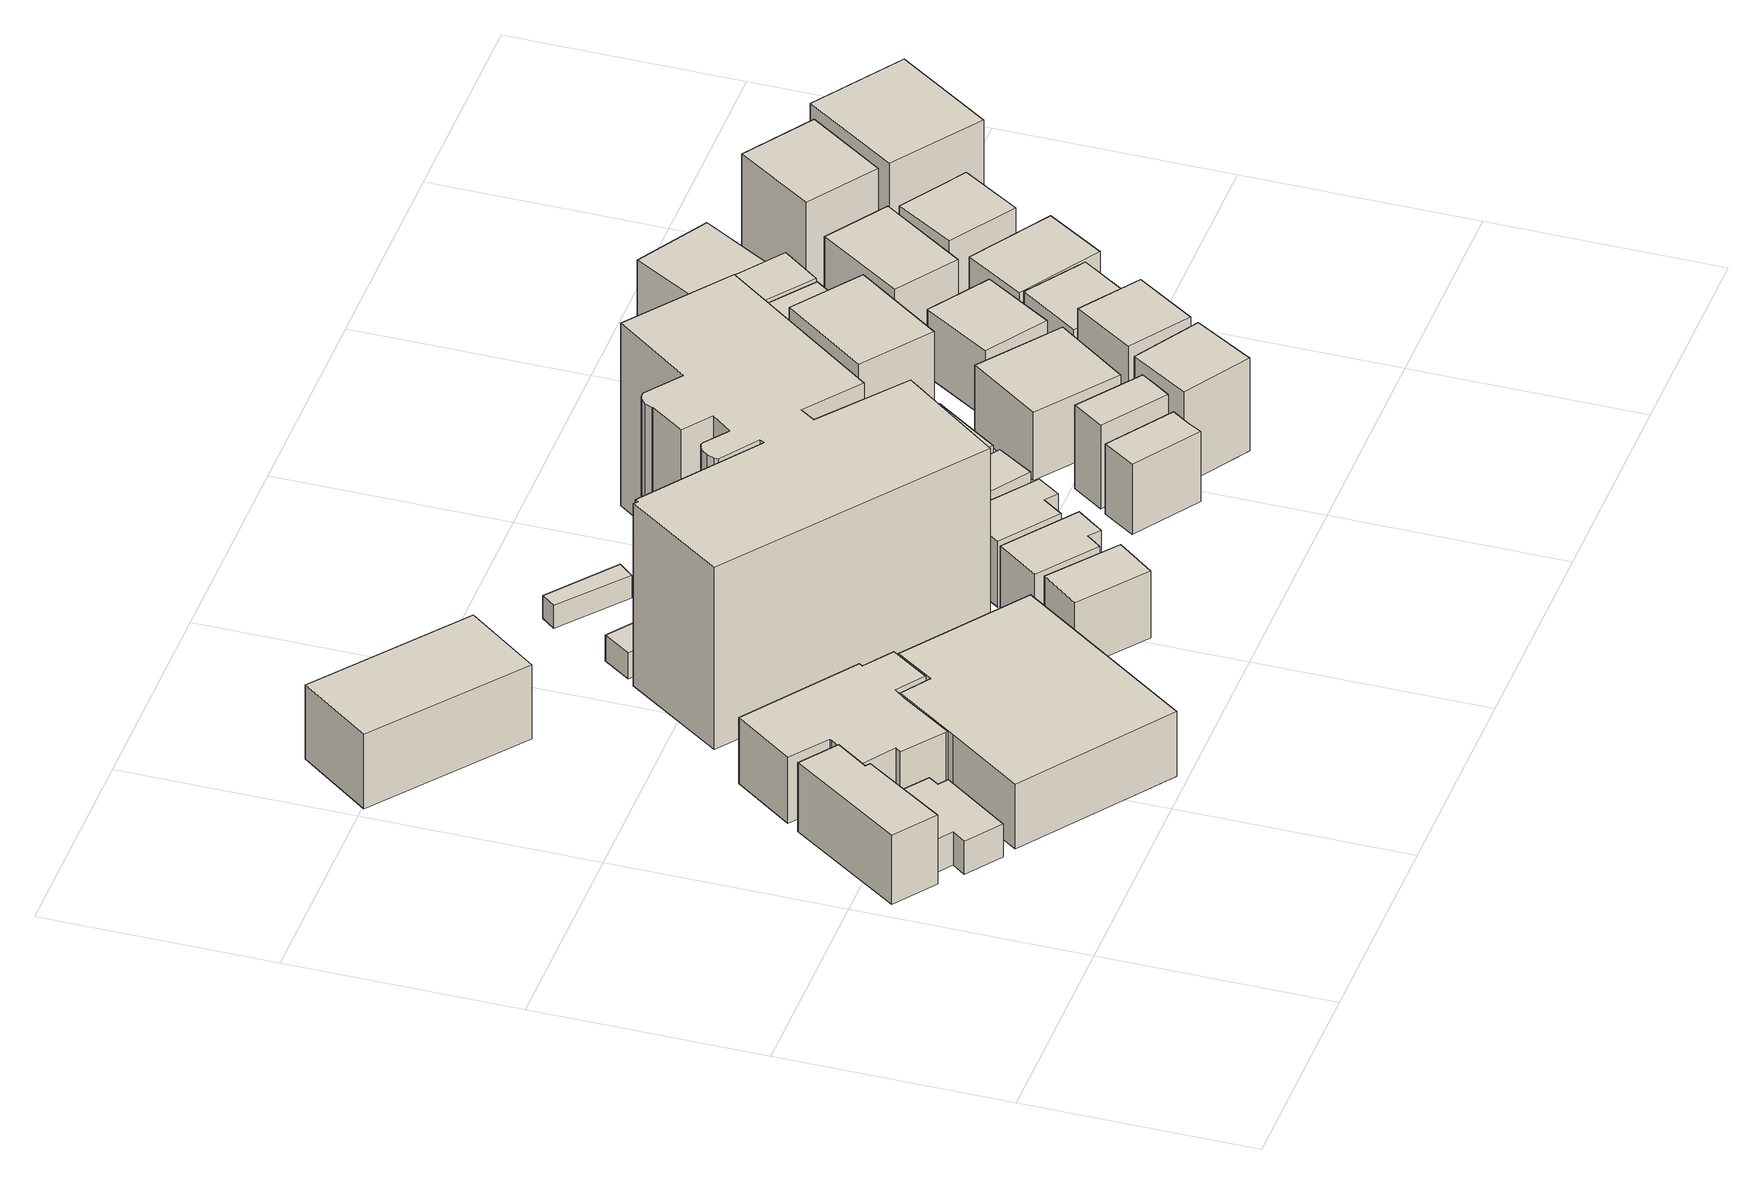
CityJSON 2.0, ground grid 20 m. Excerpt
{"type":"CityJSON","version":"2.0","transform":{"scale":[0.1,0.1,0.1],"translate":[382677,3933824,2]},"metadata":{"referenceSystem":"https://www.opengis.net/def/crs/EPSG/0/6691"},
"CityObjects":{
"building1":{"type":"Building","attributes":{"大字・町コード":"38","町・丁目コード":"4","13_区市町村コード_大字・町コード_町・丁目コード":"13111038004","多摩水系多摩川、浅川、大栗川洪水浸水想定区域（計画規模）.規模":"L1","多摩水系多摩川、浅川、大栗川洪水浸水想定区域（計画規模）.浸水ランク":"2","多摩水系多摩川、浅川、大栗川洪水浸水想定区域（計画規模）.浸水深":2.34,"多摩水系多摩川、浅川、大栗川洪水浸水想定区域（想定最大規模）.規模":"L2","多摩水系多摩川、浅川、大栗川洪水浸水想定区域（想定最大規模）.浸水ランク":"3","多摩水系多摩川、浅川、大栗川洪水浸水想定区域（想定最大規模）.浸水深":3.57,"多摩水系多摩川、浅川、大栗川洪水浸水想定区域（想定最大規模）.継続時間":13.6,"城南地区河川流域浸水予想区域（改定）（想定最大規模）.規模":"L2","城南地区河川流域浸水予想区域（改定）（想定最大規模）.浸水ランク":"1","城南地区河川流域浸水予想区域（改定）（想定最大規模）.浸水深":0.286,"measuredHeight":7.1,"BuildingDetails.buildingRoofEdgeArea":51.16,"BuildingDetails.districtsAndZonesType":"12","BuildingDetails.prefecture":"13","BuildingDetails.city":"13111","BuildingDetails.surveyYear":2016},"address":[{"country":"日本","locality":"東京都大田区西六郷四丁目"}],"geometry":[{"type":"Solid","lod":"1","boundaries":[[[[0,1,2,3,4,5]],[[4,6,7,5]],[[3,8,6,4]],[[2,9,8,3]],[[1,10,9,2]],[[0,11,10,1]],[[5,7,11,0]],[[6,8,9,10,11,7]]]]}]},
"building2":{"type":"Building","attributes":{"大字・町コード":"38","町・丁目コード":"4","13_区市町村コード_大字・町コード_町・丁目コード":"13111038004","多摩水系多摩川、浅川、大栗川洪水浸水想定区域（計画規模）.規模":"L1","多摩水系多摩川、浅川、大栗川洪水浸水想定区域（計画規模）.浸水ランク":"2","多摩水系多摩川、浅川、大栗川洪水浸水想定区域（計画規模）.浸水深":2.14,"多摩水系多摩川、浅川、大栗川洪水浸水想定区域（想定最大規模）.規模":"L2","多摩水系多摩川、浅川、大栗川洪水浸水想定区域（想定最大規模）.浸水ランク":"3","多摩水系多摩川、浅川、大栗川洪水浸水想定区域（想定最大規模）.浸水深":3.37,"多摩水系多摩川、浅川、大栗川洪水浸水想定区域（想定最大規模）.継続時間":13.6,"城南地区河川流域浸水予想区域（改定）（想定最大規模）.規模":"L2","城南地区河川流域浸水予想区域（改定）（想定最大規模）.浸水ランク":"1","城南地区河川流域浸水予想区域（改定）（想定最大規模）.浸水深":0.286,"measuredHeight":5.3,"BuildingDetails.buildingRoofEdgeArea":44.9,"BuildingDetails.districtsAndZonesType":"12","BuildingDetails.prefecture":"13","BuildingDetails.city":"13111","BuildingDetails.surveyYear":2016},"address":[{"country":"日本","locality":"東京都大田区西六郷四丁目"}],"geometry":[{"type":"Solid","lod":"1","boundaries":[[[[12,13,14,15,16,17,18,19]],[[18,20,21,19]],[[17,22,20,18]],[[16,23,22,17]],[[15,24,23,16]],[[14,25,24,15]],[[13,26,25,14]],[[12,27,26,13]],[[19,21,27,12]],[[20,22,23,24,25,26,27,21]]]]}]},
"building3":{"type":"Building","attributes":{"大字・町コード":"38","町・丁目コード":"4","13_区市町村コード_大字・町コード_町・丁目コード":"13111038004","多摩水系多摩川、浅川、大栗川洪水浸水想定区域（計画規模）.規模":"L1","多摩水系多摩川、浅川、大栗川洪水浸水想定区域（計画規模）.浸水ランク":"2","多摩水系多摩川、浅川、大栗川洪水浸水想定区域（計画規模）.浸水深":1.85,"多摩水系多摩川、浅川、大栗川洪水浸水想定区域（想定最大規模）.規模":"L2","多摩水系多摩川、浅川、大栗川洪水浸水想定区域（想定最大規模）.浸水ランク":"3","多摩水系多摩川、浅川、大栗川洪水浸水想定区域（想定最大規模）.浸水深":3.15,"多摩水系多摩川、浅川、大栗川洪水浸水想定区域（想定最大規模）.継続時間":13.37,"城南地区河川流域浸水予想区域（改定）（想定最大規模）.規模":"L2","城南地区河川流域浸水予想区域（改定）（想定最大規模）.浸水ランク":"1","城南地区河川流域浸水予想区域（改定）（想定最大規模）.浸水深":0.286,"measuredHeight":7.2,"BuildingDetails.buildingRoofEdgeArea":124.25,"BuildingDetails.districtsAndZonesType":"12","BuildingDetails.prefecture":"13","BuildingDetails.city":"13111","BuildingDetails.surveyYear":2016},"address":[{"country":"日本","locality":"東京都大田区西六郷四丁目"}],"geometry":[{"type":"Solid","lod":"1","boundaries":[[[[28,29,30,31,32,33,34,35,36,37,38,39,40,41,42]],[[41,43,44,42]],[[40,45,43,41]],[[39,46,45,40]],[[38,47,46,39]],[[37,48,47,38]],[[36,49,48,37]],[[35,50,49,36]],[[34,51,50,35]],[[33,52,51,34]],[[32,53,52,33]],[[31,54,53,32]],[[30,55,54,31]],[[29,56,55,30]],[[28,57,56,29]],[[42,44,57,28]],[[43,45,46,47,48,49,50,51,52,53,54,55,56,57,44]]]]}]},
"building4":{"type":"Building","attributes":{"大字・町コード":"38","町・丁目コード":"4","13_区市町村コード_大字・町コード_町・丁目コード":"13111038004","多摩水系多摩川、浅川、大栗川洪水浸水想定区域（計画規模）.規模":"L1","多摩水系多摩川、浅川、大栗川洪水浸水想定区域（計画規模）.浸水ランク":"2","多摩水系多摩川、浅川、大栗川洪水浸水想定区域（計画規模）.浸水深":2.16,"多摩水系多摩川、浅川、大栗川洪水浸水想定区域（想定最大規模）.規模":"L2","多摩水系多摩川、浅川、大栗川洪水浸水想定区域（想定最大規模）.浸水ランク":"3","多摩水系多摩川、浅川、大栗川洪水浸水想定区域（想定最大規模）.浸水深":3.54,"多摩水系多摩川、浅川、大栗川洪水浸水想定区域（想定最大規模）.継続時間":15.7,"城南地区河川流域浸水予想区域（改定）（想定最大規模）.規模":"L2","城南地区河川流域浸水予想区域（改定）（想定最大規模）.浸水ランク":"1","城南地区河川流域浸水予想区域（改定）（想定最大規模）.浸水深":0.304,"measuredHeight":7.3,"BuildingDetails.buildingRoofEdgeArea":125.43,"BuildingDetails.districtsAndZonesType":"12","BuildingDetails.prefecture":"13","BuildingDetails.city":"13111","BuildingDetails.surveyYear":2016},"address":[{"country":"日本","locality":"東京都大田区西六郷四丁目"}],"geometry":[{"type":"Solid","lod":"1","boundaries":[[[[58,59,60,61]],[[60,62,63,61]],[[59,64,62,60]],[[58,65,64,59]],[[61,63,65,58]],[[62,64,65,63]]]]}]},
"building5":{"type":"Building","attributes":{"大字・町コード":"38","町・丁目コード":"4","13_区市町村コード_大字・町コード_町・丁目コード":"13111038004","多摩水系多摩川、浅川、大栗川洪水浸水想定区域（計画規模）.規模":"L1","多摩水系多摩川、浅川、大栗川洪水浸水想定区域（計画規模）.浸水ランク":"2","多摩水系多摩川、浅川、大栗川洪水浸水想定区域（計画規模）.浸水深":2.14,"多摩水系多摩川、浅川、大栗川洪水浸水想定区域（想定最大規模）.規模":"L2","多摩水系多摩川、浅川、大栗川洪水浸水想定区域（想定最大規模）.浸水ランク":"3","多摩水系多摩川、浅川、大栗川洪水浸水想定区域（想定最大規模）.浸水深":3.37,"多摩水系多摩川、浅川、大栗川洪水浸水想定区域（想定最大規模）.継続時間":13.6,"城南地区河川流域浸水予想区域（改定）（想定最大規模）.規模":"L2","城南地区河川流域浸水予想区域（改定）（想定最大規模）.浸水ランク":"1","城南地区河川流域浸水予想区域（改定）（想定最大規模）.浸水深":0.286,"measuredHeight":7.2,"BuildingDetails.buildingRoofEdgeArea":286.18,"BuildingDetails.districtsAndZonesType":"12","BuildingDetails.prefecture":"13","BuildingDetails.city":"13111","BuildingDetails.surveyYear":2016},"address":[{"country":"日本","locality":"東京都大田区西六郷四丁目"}],"geometry":[{"type":"Solid","lod":"1","boundaries":[[[[66,67,68,69,70,71,72,73]],[[72,74,75,73]],[[71,76,74,72]],[[70,77,76,71]],[[69,78,77,70]],[[68,79,78,69]],[[67,80,79,68]],[[66,81,80,67]],[[73,75,81,66]],[[74,76,77,78,79,80,81,75]]]]}]},
"building6":{"type":"Building","attributes":{"大字・町コード":"38","町・丁目コード":"4","13_区市町村コード_大字・町コード_町・丁目コード":"13111038004","多摩水系多摩川、浅川、大栗川洪水浸水想定区域（計画規模）.規模":"L1","多摩水系多摩川、浅川、大栗川洪水浸水想定区域（計画規模）.浸水ランク":"2","多摩水系多摩川、浅川、大栗川洪水浸水想定区域（計画規模）.浸水深":1.85,"多摩水系多摩川、浅川、大栗川洪水浸水想定区域（想定最大規模）.規模":"L2","多摩水系多摩川、浅川、大栗川洪水浸水想定区域（想定最大規模）.浸水ランク":"3","多摩水系多摩川、浅川、大栗川洪水浸水想定区域（想定最大規模）.浸水深":3.15,"多摩水系多摩川、浅川、大栗川洪水浸水想定区域（想定最大規模）.継続時間":13.37,"城南地区河川流域浸水予想区域（改定）（想定最大規模）.規模":"L2","城南地区河川流域浸水予想区域（改定）（想定最大規模）.浸水ランク":"1","城南地区河川流域浸水予想区域（改定）（想定最大規模）.浸水深":0.286,"measuredHeight":2.7,"BuildingDetails.buildingRoofEdgeArea":12.89,"BuildingDetails.districtsAndZonesType":"12","BuildingDetails.prefecture":"13","BuildingDetails.city":"13111","BuildingDetails.surveyYear":2016},"address":[{"country":"日本","locality":"東京都大田区西六郷四丁目"}],"geometry":[{"type":"Solid","lod":"1","boundaries":[[[[82,83,84,85]],[[84,86,87,85]],[[83,88,86,84]],[[82,89,88,83]],[[85,87,89,82]],[[86,88,89,87]]]]}]},
"building7":{"type":"Building","attributes":{"大字・町コード":"38","町・丁目コード":"4","13_区市町村コード_大字・町コード_町・丁目コード":"13111038004","多摩水系多摩川、浅川、大栗川洪水浸水想定区域（計画規模）.規模":"L1","多摩水系多摩川、浅川、大栗川洪水浸水想定区域（計画規模）.浸水ランク":"2","多摩水系多摩川、浅川、大栗川洪水浸水想定区域（計画規模）.浸水深":1.85,"多摩水系多摩川、浅川、大栗川洪水浸水想定区域（想定最大規模）.規模":"L2","多摩水系多摩川、浅川、大栗川洪水浸水想定区域（想定最大規模）.浸水ランク":"3","多摩水系多摩川、浅川、大栗川洪水浸水想定区域（想定最大規模）.浸水深":3.21,"多摩水系多摩川、浅川、大栗川洪水浸水想定区域（想定最大規模）.継続時間":13.2,"城南地区河川流域浸水予想区域（改定）（想定最大規模）.規模":"L2","城南地区河川流域浸水予想区域（改定）（想定最大規模）.浸水ランク":"1","城南地区河川流域浸水予想区域（改定）（想定最大規模）.浸水深":0.042,"measuredHeight":15.4,"BuildingDetails.buildingRoofEdgeArea":16.26,"BuildingDetails.districtsAndZonesType":"12","BuildingDetails.prefecture":"13","BuildingDetails.city":"13111","BuildingDetails.surveyYear":2016},"address":[{"country":"日本","locality":"東京都大田区西六郷四丁目"}],"geometry":[{"type":"Solid","lod":"1","boundaries":[[[[90,91,92,93]],[[92,94,95,93]],[[91,96,94,92]],[[90,97,96,91]],[[93,95,97,90]],[[94,96,97,95]]]]}]},
"building8":{"type":"Building","attributes":{"大字・町コード":"38","町・丁目コード":"4","13_区市町村コード_大字・町コード_町・丁目コード":"13111038004","多摩水系多摩川、浅川、大栗川洪水浸水想定区域（計画規模）.規模":"L1","多摩水系多摩川、浅川、大栗川洪水浸水想定区域（計画規模）.浸水ランク":"2","多摩水系多摩川、浅川、大栗川洪水浸水想定区域（計画規模）.浸水深":2.34,"多摩水系多摩川、浅川、大栗川洪水浸水想定区域（想定最大規模）.規模":"L2","多摩水系多摩川、浅川、大栗川洪水浸水想定区域（想定最大規模）.浸水ランク":"3","多摩水系多摩川、浅川、大栗川洪水浸水想定区域（想定最大規模）.浸水深":3.55,"多摩水系多摩川、浅川、大栗川洪水浸水想定区域（想定最大規模）.継続時間":19.53,"城南地区河川流域浸水予想区域（改定）（想定最大規模）.規模":"L2","城南地区河川流域浸水予想区域（改定）（想定最大規模）.浸水ランク":"1","城南地区河川流域浸水予想区域（改定）（想定最大規模）.浸水深":0.345,"measuredHeight":7.7,"BuildingDetails.buildingRoofEdgeArea":30.31,"BuildingDetails.districtsAndZonesType":"12","BuildingDetails.prefecture":"13","BuildingDetails.city":"13111","BuildingDetails.surveyYear":2016},"address":[{"country":"日本","locality":"東京都大田区西六郷四丁目"}],"geometry":[{"type":"Solid","lod":"1","boundaries":[[[[98,99,100,101]],[[100,102,103,101]],[[99,104,102,100]],[[98,105,104,99]],[[101,103,105,98]],[[102,104,105,103]]]]}]},
"building9":{"type":"Building","attributes":{"大字・町コード":"38","町・丁目コード":"4","13_区市町村コード_大字・町コード_町・丁目コード":"13111038004","多摩水系多摩川、浅川、大栗川洪水浸水想定区域（計画規模）.規模":"L1","多摩水系多摩川、浅川、大栗川洪水浸水想定区域（計画規模）.浸水ランク":"2","多摩水系多摩川、浅川、大栗川洪水浸水想定区域（計画規模）.浸水深":1.95,"多摩水系多摩川、浅川、大栗川洪水浸水想定区域（想定最大規模）.規模":"L2","多摩水系多摩川、浅川、大栗川洪水浸水想定区域（想定最大規模）.浸水ランク":"3","多摩水系多摩川、浅川、大栗川洪水浸水想定区域（想定最大規模）.浸水深":3.25,"多摩水系多摩川、浅川、大栗川洪水浸水想定区域（想定最大規模）.継続時間":13.37,"城南地区河川流域浸水予想区域（改定）（想定最大規模）.規模":"L2","城南地区河川流域浸水予想区域（改定）（想定最大規模）.浸水ランク":"1","城南地区河川流域浸水予想区域（改定）（想定最大規模）.浸水深":0.042,"measuredHeight":23.4,"BuildingDetails.buildingRoofEdgeArea":524.34,"BuildingDetails.districtsAndZonesType":"12","BuildingDetails.prefecture":"13","BuildingDetails.city":"13111","BuildingDetails.surveyYear":2016},"address":[{"country":"日本","locality":"東京都大田区西六郷四丁目"}],"geometry":[{"type":"Solid","lod":"1","boundaries":[[[[106,107,108,109,110,111,112,113,114,115,116,117,118,119,120,121,122,123,124,125,126,127,128,129,130,131,132,133,134,135]],[[134,136,137,135]],[[133,138,136,134]],[[132,139,138,133]],[[131,140,139,132]],[[130,141,140,131]],[[129,142,141,130]],[[128,143,142,129]],[[127,144,143,128]],[[126,145,144,127]],[[125,146,145,126]],[[124,147,146,125]],[[123,148,147,124]],[[122,149,148,123]],[[121,150,149,122]],[[120,151,150,121]],[[119,152,151,120]],[[118,153,152,119]],[[117,154,153,118]],[[116,155,154,117]],[[115,156,155,116]],[[114,157,156,115]],[[113,158,157,114]],[[112,159,158,113]],[[111,160,159,112]],[[110,161,160,111]],[[109,162,161,110]],[[108,163,162,109]],[[107,164,163,108]],[[106,165,164,107]],[[135,137,165,106]],[[136,138,139,140,141,142,143,144,145,146,147,148,149,150,151,152,153,154,155,156,157,158,159,160,161,162,163,164,165,137]]]]}]},
"building10":{"type":"Building","attributes":{"多摩水系多摩川、浅川、大栗川洪水浸水想定区域（計画規模）.規模":"L1","多摩水系多摩川、浅川、大栗川洪水浸水想定区域（計画規模）.浸水ランク":"2","多摩水系多摩川、浅川、大栗川洪水浸水想定区域（計画規模）.浸水深":1.95,"多摩水系多摩川、浅川、大栗川洪水浸水想定区域（想定最大規模）.規模":"L2","多摩水系多摩川、浅川、大栗川洪水浸水想定区域（想定最大規模）.浸水ランク":"3","多摩水系多摩川、浅川、大栗川洪水浸水想定区域（想定最大規模）.浸水深":3.31,"多摩水系多摩川、浅川、大栗川洪水浸水想定区域（想定最大規模）.継続時間":13.2,"城南地区河川流域浸水予想区域（改定）（想定最大規模）.規模":"L2","城南地区河川流域浸水予想区域（改定）（想定最大規模）.浸水ランク":"1","城南地区河川流域浸水予想区域（改定）（想定最大規模）.浸水深":0.067,"measuredHeight":2.2,"BuildingDetails.districtsAndZonesType":"12","BuildingDetails.prefecture":"13","BuildingDetails.city":"13111","BuildingDetails.surveyYear":2016},"address":[{"country":"日本","locality":"東京都大田区西六郷四丁目"}],"geometry":[{"type":"Solid","lod":"1","boundaries":[[[[166,167,168,169]],[[168,170,171,169]],[[167,172,170,168]],[[166,173,172,167]],[[169,171,173,166]],[[170,172,173,171]]]]}]},
"building11":{"type":"Building","attributes":{"大字・町コード":"38","町・丁目コード":"4","13_区市町村コード_大字・町コード_町・丁目コード":"13111038004","多摩水系多摩川、浅川、大栗川洪水浸水想定区域（計画規模）.規模":"L1","多摩水系多摩川、浅川、大栗川洪水浸水想定区域（計画規模）.浸水ランク":"2","多摩水系多摩川、浅川、大栗川洪水浸水想定区域（計画規模）.浸水深":2.34,"多摩水系多摩川、浅川、大栗川洪水浸水想定区域（想定最大規模）.規模":"L2","多摩水系多摩川、浅川、大栗川洪水浸水想定区域（想定最大規模）.浸水ランク":"3","多摩水系多摩川、浅川、大栗川洪水浸水想定区域（想定最大規模）.浸水深":3.55,"多摩水系多摩川、浅川、大栗川洪水浸水想定区域（想定最大規模）.継続時間":19.53,"城南地区河川流域浸水予想区域（改定）（想定最大規模）.規模":"L2","城南地区河川流域浸水予想区域（改定）（想定最大規模）.浸水ランク":"1","城南地区河川流域浸水予想区域（改定）（想定最大規模）.浸水深":0.345,"measuredHeight":7.4,"BuildingDetails.buildingRoofEdgeArea":32.17,"BuildingDetails.districtsAndZonesType":"12","BuildingDetails.prefecture":"13","BuildingDetails.city":"13111","BuildingDetails.surveyYear":2016},"address":[{"country":"日本","locality":"東京都大田区西六郷四丁目"}],"geometry":[{"type":"Solid","lod":"1","boundaries":[[[[174,175,176,177,178,179]],[[178,180,181,179]],[[177,182,180,178]],[[176,183,182,177]],[[175,184,183,176]],[[174,185,184,175]],[[179,181,185,174]],[[180,182,183,184,185,181]]]]}]},
"building12":{"type":"Building","attributes":{"大字・町コード":"38","町・丁目コード":"4","13_区市町村コード_大字・町コード_町・丁目コード":"13111038004","多摩水系多摩川、浅川、大栗川洪水浸水想定区域（計画規模）.規模":"L1","多摩水系多摩川、浅川、大栗川洪水浸水想定区域（計画規模）.浸水ランク":"2","多摩水系多摩川、浅川、大栗川洪水浸水想定区域（計画規模）.浸水深":2.04,"多摩水系多摩川、浅川、大栗川洪水浸水想定区域（想定最大規模）.規模":"L2","多摩水系多摩川、浅川、大栗川洪水浸水想定区域（想定最大規模）.浸水ランク":"3","多摩水系多摩川、浅川、大栗川洪水浸水想定区域（想定最大規模）.浸水深":3.33,"多摩水系多摩川、浅川、大栗川洪水浸水想定区域（想定最大規模）.継続時間":12.67,"城南地区河川流域浸水予想区域（改定）（想定最大規模）.規模":"L2","城南地区河川流域浸水予想区域（改定）（想定最大規模）.浸水ランク":"1","城南地区河川流域浸水予想区域（改定）（想定最大規模）.浸水深":0.05,"measuredHeight":7.5,"BuildingDetails.buildingRoofEdgeArea":31.62,"BuildingDetails.districtsAndZonesType":"12","BuildingDetails.prefecture":"13","BuildingDetails.city":"13111","BuildingDetails.surveyYear":2016},"address":[{"country":"日本","locality":"東京都大田区西六郷四丁目"}],"geometry":[{"type":"Solid","lod":"1","boundaries":[[[[186,187,188,189,190,191]],[[190,192,193,191]],[[189,194,192,190]],[[188,195,194,189]],[[187,196,195,188]],[[186,197,196,187]],[[191,193,197,186]],[[192,194,195,196,197,193]]]]}]},
"building13":{"type":"Building","attributes":{"大字・町コード":"38","町・丁目コード":"4","13_区市町村コード_大字・町コード_町・丁目コード":"13111038004","多摩水系多摩川、浅川、大栗川洪水浸水想定区域（計画規模）.規模":"L1","多摩水系多摩川、浅川、大栗川洪水浸水想定区域（計画規模）.浸水ランク":"2","多摩水系多摩川、浅川、大栗川洪水浸水想定区域（計画規模）.浸水深":1.94,"多摩水系多摩川、浅川、大栗川洪水浸水想定区域（想定最大規模）.規模":"L2","多摩水系多摩川、浅川、大栗川洪水浸水想定区域（想定最大規模）.浸水ランク":"3","多摩水系多摩川、浅川、大栗川洪水浸水想定区域（想定最大規模）.浸水深":3.23,"多摩水系多摩川、浅川、大栗川洪水浸水想定区域（想定最大規模）.継続時間":12.67,"城南地区河川流域浸水予想区域（改定）（想定最大規模）.規模":"L2","城南地区河川流域浸水予想区域（改定）（想定最大規模）.浸水ランク":"1","城南地区河川流域浸水予想区域（改定）（想定最大規模）.浸水深":0.479,"measuredHeight":7.5,"BuildingDetails.buildingRoofEdgeArea":28.02,"BuildingDetails.districtsAndZonesType":"12","BuildingDetails.prefecture":"13","BuildingDetails.city":"13111","BuildingDetails.surveyYear":2016},"address":[{"country":"日本","locality":"東京都大田区西六郷四丁目"}],"geometry":[{"type":"Solid","lod":"1","boundaries":[[[[198,199,200,201]],[[200,202,203,201]],[[199,204,202,200]],[[198,205,204,199]],[[201,203,205,198]],[[202,204,205,203]]]]}]},
"building14":{"type":"Building","attributes":{"大字・町コード":"38","町・丁目コード":"4","13_区市町村コード_大字・町コード_町・丁目コード":"13111038004","多摩水系多摩川、浅川、大栗川洪水浸水想定区域（計画規模）.規模":"L1","多摩水系多摩川、浅川、大栗川洪水浸水想定区域（計画規模）.浸水ランク":"2","多摩水系多摩川、浅川、大栗川洪水浸水想定区域（計画規模）.浸水深":2.13,"多摩水系多摩川、浅川、大栗川洪水浸水想定区域（想定最大規模）.規模":"L2","多摩水系多摩川、浅川、大栗川洪水浸水想定区域（想定最大規模）.浸水ランク":"3","多摩水系多摩川、浅川、大栗川洪水浸水想定区域（想定最大規模）.浸水深":3.41,"多摩水系多摩川、浅川、大栗川洪水浸水想定区域（想定最大規模）.継続時間":18.37,"城南地区河川流域浸水予想区域（改定）（想定最大規模）.規模":"L2","城南地区河川流域浸水予想区域（改定）（想定最大規模）.浸水ランク":"1","城南地区河川流域浸水予想区域（改定）（想定最大規模）.浸水深":0.479,"measuredHeight":10.2,"BuildingDetails.buildingRoofEdgeArea":52.44,"BuildingDetails.districtsAndZonesType":"12","BuildingDetails.prefecture":"13","BuildingDetails.city":"13111","BuildingDetails.surveyYear":2016},"address":[{"country":"日本","locality":"東京都大田区西六郷四丁目"}],"geometry":[{"type":"Solid","lod":"1","boundaries":[[[[206,207,208,209]],[[208,210,211,209]],[[207,212,210,208]],[[206,213,212,207]],[[209,211,213,206]],[[210,212,213,211]]]]}]},
"building15":{"type":"Building","attributes":{"大字・町コード":"38","町・丁目コード":"4","13_区市町村コード_大字・町コード_町・丁目コード":"13111038004","多摩水系多摩川、浅川、大栗川洪水浸水想定区域（計画規模）.規模":"L1","多摩水系多摩川、浅川、大栗川洪水浸水想定区域（計画規模）.浸水ランク":"2","多摩水系多摩川、浅川、大栗川洪水浸水想定区域（計画規模）.浸水深":2.4,"多摩水系多摩川、浅川、大栗川洪水浸水想定区域（想定最大規模）.規模":"L2","多摩水系多摩川、浅川、大栗川洪水浸水想定区域（想定最大規模）.浸水ランク":"3","多摩水系多摩川、浅川、大栗川洪水浸水想定区域（想定最大規模）.浸水深":3.63,"多摩水系多摩川、浅川、大栗川洪水浸水想定区域（想定最大規模）.継続時間":675.42,"城南地区河川流域浸水予想区域（改定）（想定最大規模）.規模":"L2","城南地区河川流域浸水予想区域（改定）（想定最大規模）.浸水ランク":"1","城南地区河川流域浸水予想区域（改定）（想定最大規模）.浸水深":0.479,"measuredHeight":7.9,"BuildingDetails.buildingRoofEdgeArea":22.67,"BuildingDetails.districtsAndZonesType":"12","BuildingDetails.prefecture":"13","BuildingDetails.city":"13111","BuildingDetails.surveyYear":2016},"address":[{"country":"日本","locality":"東京都大田区西六郷四丁目"}],"geometry":[{"type":"Solid","lod":"1","boundaries":[[[[214,215,216,217,218]],[[217,219,220,218]],[[216,221,219,217]],[[215,222,221,216]],[[214,223,222,215]],[[218,220,223,214]],[[219,221,222,223,220]]]]}]},
"building16":{"type":"Building","attributes":{"大字・町コード":"38","町・丁目コード":"4","13_区市町村コード_大字・町コード_町・丁目コード":"13111038004","多摩水系多摩川、浅川、大栗川洪水浸水想定区域（計画規模）.規模":"L1","多摩水系多摩川、浅川、大栗川洪水浸水想定区域（計画規模）.浸水ランク":"2","多摩水系多摩川、浅川、大栗川洪水浸水想定区域（計画規模）.浸水深":2.4,"多摩水系多摩川、浅川、大栗川洪水浸水想定区域（想定最大規模）.規模":"L2","多摩水系多摩川、浅川、大栗川洪水浸水想定区域（想定最大規模）.浸水ランク":"3","多摩水系多摩川、浅川、大栗川洪水浸水想定区域（想定最大規模）.浸水深":3.63,"多摩水系多摩川、浅川、大栗川洪水浸水想定区域（想定最大規模）.継続時間":675.42,"城南地区河川流域浸水予想区域（改定）（想定最大規模）.規模":"L2","城南地区河川流域浸水予想区域（改定）（想定最大規模）.浸水ランク":"1","城南地区河川流域浸水予想区域（改定）（想定最大規模）.浸水深":0.479,"measuredHeight":8.5,"BuildingDetails.buildingRoofEdgeArea":21.72,"BuildingDetails.districtsAndZonesType":"12","BuildingDetails.prefecture":"13","BuildingDetails.city":"13111","BuildingDetails.surveyYear":2016},"address":[{"country":"日本","locality":"東京都大田区西六郷四丁目"}],"geometry":[{"type":"Solid","lod":"1","boundaries":[[[[224,225,226,227,228,229]],[[228,230,231,229]],[[227,232,230,228]],[[226,233,232,227]],[[225,234,233,226]],[[224,235,234,225]],[[229,231,235,224]],[[230,232,233,234,235,231]]]]}]},
"building17":{"type":"Building","attributes":{"大字・町コード":"38","町・丁目コード":"4","13_区市町村コード_大字・町コード_町・丁目コード":"13111038004","多摩水系多摩川、浅川、大栗川洪水浸水想定区域（計画規模）.規模":"L1","多摩水系多摩川、浅川、大栗川洪水浸水想定区域（計画規模）.浸水ランク":"2","多摩水系多摩川、浅川、大栗川洪水浸水想定区域（計画規模）.浸水深":2.33,"多摩水系多摩川、浅川、大栗川洪水浸水想定区域（想定最大規模）.規模":"L2","多摩水系多摩川、浅川、大栗川洪水浸水想定区域（想定最大規模）.浸水ランク":"3","多摩水系多摩川、浅川、大栗川洪水浸水想定区域（想定最大規模）.浸水深":3.61,"多摩水系多摩川、浅川、大栗川洪水浸水想定区域（想定最大規模）.継続時間":18.37,"城南地区河川流域浸水予想区域（改定）（想定最大規模）.規模":"L2","城南地区河川流域浸水予想区域（改定）（想定最大規模）.浸水ランク":"1","城南地区河川流域浸水予想区域（改定）（想定最大規模）.浸水深":0.051,"measuredHeight":12.9,"BuildingDetails.buildingRoofEdgeArea":66.36,"BuildingDetails.districtsAndZonesType":"12","BuildingDetails.prefecture":"13","BuildingDetails.city":"13111","BuildingDetails.surveyYear":2016},"address":[{"country":"日本","locality":"東京都大田区西六郷四丁目"}],"geometry":[{"type":"Solid","lod":"1","boundaries":[[[[236,237,238,239]],[[238,240,241,239]],[[237,242,240,238]],[[236,243,242,237]],[[239,241,243,236]],[[240,242,243,241]]]]}]},
"building18":{"type":"Building","attributes":{"大字・町コード":"38","町・丁目コード":"4","13_区市町村コード_大字・町コード_町・丁目コード":"13111038004","多摩水系多摩川、浅川、大栗川洪水浸水想定区域（計画規模）.規模":"L1","多摩水系多摩川、浅川、大栗川洪水浸水想定区域（計画規模）.浸水ランク":"2","多摩水系多摩川、浅川、大栗川洪水浸水想定区域（計画規模）.浸水深":2.8,"多摩水系多摩川、浅川、大栗川洪水浸水想定区域（想定最大規模）.規模":"L2","多摩水系多摩川、浅川、大栗川洪水浸水想定区域（想定最大規模）.浸水ランク":"3","多摩水系多摩川、浅川、大栗川洪水浸水想定区域（想定最大規模）.浸水深":4.03,"多摩水系多摩川、浅川、大栗川洪水浸水想定区域（想定最大規模）.継続時間":675.42,"城南地区河川流域浸水予想区域（改定）（想定最大規模）.規模":"L2","城南地区河川流域浸水予想区域（改定）（想定最大規模）.浸水ランク":"2","城南地区河川流域浸水予想区域（改定）（想定最大規模）.浸水深":0.653,"measuredHeight":9.4,"BuildingDetails.buildingRoofEdgeArea":40.31,"BuildingDetails.districtsAndZonesType":"12","BuildingDetails.prefecture":"13","BuildingDetails.city":"13111","BuildingDetails.surveyYear":2016},"address":[{"country":"日本","locality":"東京都大田区西六郷四丁目"}],"geometry":[{"type":"Solid","lod":"1","boundaries":[[[[244,245,246,247]],[[246,248,249,247]],[[245,250,248,246]],[[244,251,250,245]],[[247,249,251,244]],[[248,250,251,249]]]]}]},
"building19":{"type":"Building","attributes":{"大字・町コード":"38","町・丁目コード":"4","13_区市町村コード_大字・町コード_町・丁目コード":"13111038004","多摩水系多摩川、浅川、大栗川洪水浸水想定区域（計画規模）.規模":"L1","多摩水系多摩川、浅川、大栗川洪水浸水想定区域（計画規模）.浸水ランク":"2","多摩水系多摩川、浅川、大栗川洪水浸水想定区域（計画規模）.浸水深":2.33,"多摩水系多摩川、浅川、大栗川洪水浸水想定区域（想定最大規模）.規模":"L2","多摩水系多摩川、浅川、大栗川洪水浸水想定区域（想定最大規模）.浸水ランク":"3","多摩水系多摩川、浅川、大栗川洪水浸水想定区域（想定最大規模）.浸水深":3.61,"多摩水系多摩川、浅川、大栗川洪水浸水想定区域（想定最大規模）.継続時間":18.37,"城南地区河川流域浸水予想区域（改定）（想定最大規模）.規模":"L2","城南地区河川流域浸水予想区域（改定）（想定最大規模）.浸水ランク":"1","城南地区河川流域浸水予想区域（改定）（想定最大規模）.浸水深":0.479,"measuredHeight":7.8,"BuildingDetails.buildingRoofEdgeArea":64.25,"BuildingDetails.districtsAndZonesType":"12","BuildingDetails.prefecture":"13","BuildingDetails.city":"13111","BuildingDetails.surveyYear":2016},"address":[{"country":"日本","locality":"東京都大田区西六郷四丁目"}],"geometry":[{"type":"Solid","lod":"1","boundaries":[[[[252,253,254,255]],[[254,256,257,255]],[[253,258,256,254]],[[252,259,258,253]],[[255,257,259,252]],[[256,258,259,257]]]]}]},
"building20":{"type":"Building","attributes":{"大字・町コード":"38","町・丁目コード":"4","13_区市町村コード_大字・町コード_町・丁目コード":"13111038004","多摩水系多摩川、浅川、大栗川洪水浸水想定区域（計画規模）.規模":"L1","多摩水系多摩川、浅川、大栗川洪水浸水想定区域（計画規模）.浸水ランク":"2","多摩水系多摩川、浅川、大栗川洪水浸水想定区域（計画規模）.浸水深":1.84,"多摩水系多摩川、浅川、大栗川洪水浸水想定区域（想定最大規模）.規模":"L2","多摩水系多摩川、浅川、大栗川洪水浸水想定区域（想定最大規模）.浸水ランク":"3","多摩水系多摩川、浅川、大栗川洪水浸水想定区域（想定最大規模）.浸水深":3.2,"多摩水系多摩川、浅川、大栗川洪水浸水想定区域（想定最大規模）.継続時間":13.22,"城南地区河川流域浸水予想区域（改定）（想定最大規模）.規模":"L2","城南地区河川流域浸水予想区域（改定）（想定最大規模）.浸水ランク":"1","城南地区河川流域浸水予想区域（改定）（想定最大規模）.浸水深":0.051,"measuredHeight":9.1,"BuildingDetails.buildingRoofEdgeArea":26.38,"BuildingDetails.districtsAndZonesType":"12","BuildingDetails.prefecture":"13","BuildingDetails.city":"13111","BuildingDetails.surveyYear":2016},"address":[{"country":"日本","locality":"東京都大田区西六郷四丁目"}],"geometry":[{"type":"Solid","lod":"1","boundaries":[[[[260,261,262,263]],[[262,264,265,263]],[[261,266,264,262]],[[260,267,266,261]],[[263,265,267,260]],[[264,266,267,265]]]]}]},
"building21":{"type":"Building","attributes":{"大字・町コード":"38","町・丁目コード":"4","13_区市町村コード_大字・町コード_町・丁目コード":"13111038004","多摩水系多摩川、浅川、大栗川洪水浸水想定区域（計画規模）.規模":"L1","多摩水系多摩川、浅川、大栗川洪水浸水想定区域（計画規模）.浸水ランク":"2","多摩水系多摩川、浅川、大栗川洪水浸水想定区域（計画規模）.浸水深":2.43,"多摩水系多摩川、浅川、大栗川洪水浸水想定区域（想定最大規模）.規模":"L2","多摩水系多摩川、浅川、大栗川洪水浸水想定区域（想定最大規模）.浸水ランク":"3","多摩水系多摩川、浅川、大栗川洪水浸水想定区域（想定最大規模）.浸水深":3.71,"多摩水系多摩川、浅川、大栗川洪水浸水想定区域（想定最大規模）.継続時間":18.37,"城南地区河川流域浸水予想区域（改定）（想定最大規模）.規模":"L2","城南地区河川流域浸水予想区域（改定）（想定最大規模）.浸水ランク":"1","城南地区河川流域浸水予想区域（改定）（想定最大規模）.浸水深":0.479,"measuredHeight":9.5,"BuildingDetails.buildingRoofEdgeArea":39.16,"BuildingDetails.districtsAndZonesType":"12","BuildingDetails.prefecture":"13","BuildingDetails.city":"13111","BuildingDetails.surveyYear":2016},"address":[{"country":"日本","locality":"東京都大田区西六郷四丁目"}],"geometry":[{"type":"Solid","lod":"1","boundaries":[[[[268,269,270,271]],[[270,272,273,271]],[[269,274,272,270]],[[268,275,274,269]],[[271,273,275,268]],[[272,274,275,273]]]]}]},
"building22":{"type":"Building","attributes":{"大字・町コード":"38","町・丁目コード":"4","13_区市町村コード_大字・町コード_町・丁目コード":"13111038004","多摩水系多摩川、浅川、大栗川洪水浸水想定区域（計画規模）.規模":"L1","多摩水系多摩川、浅川、大栗川洪水浸水想定区域（計画規模）.浸水ランク":"2","多摩水系多摩川、浅川、大栗川洪水浸水想定区域（計画規模）.浸水深":2.03,"多摩水系多摩川、浅川、大栗川洪水浸水想定区域（想定最大規模）.規模":"L2","多摩水系多摩川、浅川、大栗川洪水浸水想定区域（想定最大規模）.浸水ランク":"3","多摩水系多摩川、浅川、大栗川洪水浸水想定区域（想定最大規模）.浸水深":3.31,"多摩水系多摩川、浅川、大栗川洪水浸水想定区域（想定最大規模）.継続時間":18.37,"城南地区河川流域浸水予想区域（改定）（想定最大規模）.規模":"L2","城南地区河川流域浸水予想区域（改定）（想定最大規模）.浸水ランク":"1","城南地区河川流域浸水予想区域（改定）（想定最大規模）.浸水深":0.479,"measuredHeight":8.9,"BuildingDetails.buildingRoofEdgeArea":43.45,"BuildingDetails.districtsAndZonesType":"12","BuildingDetails.prefecture":"13","BuildingDetails.city":"13111","BuildingDetails.surveyYear":2016},"address":[{"country":"日本","locality":"東京都大田区西六郷四丁目"}],"geometry":[{"type":"Solid","lod":"1","boundaries":[[[[276,277,278,279]],[[278,280,281,279]],[[277,282,280,278]],[[276,283,282,277]],[[279,281,283,276]],[[280,282,283,281]]]]}]},
"building23":{"type":"Building","attributes":{"大字・町コード":"38","町・丁目コード":"4","13_区市町村コード_大字・町コード_町・丁目コード":"13111038004","多摩水系多摩川、浅川、大栗川洪水浸水想定区域（計画規模）.規模":"L1","多摩水系多摩川、浅川、大栗川洪水浸水想定区域（計画規模）.浸水ランク":"2","多摩水系多摩川、浅川、大栗川洪水浸水想定区域（計画規模）.浸水深":1.94,"多摩水系多摩川、浅川、大栗川洪水浸水想定区域（想定最大規模）.規模":"L2","多摩水系多摩川、浅川、大栗川洪水浸水想定区域（想定最大規模）.浸水ランク":"3","多摩水系多摩川、浅川、大栗川洪水浸水想定区域（想定最大規模）.浸水深":3.3,"多摩水系多摩川、浅川、大栗川洪水浸水想定区域（想定最大規模）.継続時間":13.22,"城南地区河川流域浸水予想区域（改定）（想定最大規模）.規模":"L2","城南地区河川流域浸水予想区域（改定）（想定最大規模）.浸水ランク":"1","城南地区河川流域浸水予想区域（改定）（想定最大規模）.浸水深":0.051,"measuredHeight":9.2,"BuildingDetails.buildingRoofEdgeArea":28.17,"BuildingDetails.districtsAndZonesType":"12","BuildingDetails.prefecture":"13","BuildingDetails.city":"13111","BuildingDetails.surveyYear":2016},"address":[{"country":"日本","locality":"東京都大田区西六郷四丁目"}],"geometry":[{"type":"Solid","lod":"1","boundaries":[[[[284,285,286,287]],[[286,288,289,287]],[[285,290,288,286]],[[284,291,290,285]],[[287,289,291,284]],[[288,290,291,289]]]]}]},
"building24":{"type":"Building","attributes":{"大字・町コード":"38","町・丁目コード":"4","13_区市町村コード_大字・町コード_町・丁目コード":"13111038004","多摩水系多摩川、浅川、大栗川洪水浸水想定区域（計画規模）.規模":"L1","多摩水系多摩川、浅川、大栗川洪水浸水想定区域（計画規模）.浸水ランク":"2","多摩水系多摩川、浅川、大栗川洪水浸水想定区域（計画規模）.浸水深":2.33,"多摩水系多摩川、浅川、大栗川洪水浸水想定区域（想定最大規模）.規模":"L2","多摩水系多摩川、浅川、大栗川洪水浸水想定区域（想定最大規模）.浸水ランク":"3","多摩水系多摩川、浅川、大栗川洪水浸水想定区域（想定最大規模）.浸水深":3.61,"多摩水系多摩川、浅川、大栗川洪水浸水想定区域（想定最大規模）.継続時間":18.37,"城南地区河川流域浸水予想区域（改定）（想定最大規模）.規模":"L2","城南地区河川流域浸水予想区域（改定）（想定最大規模）.浸水ランク":"1","城南地区河川流域浸水予想区域（改定）（想定最大規模）.浸水深":0.479,"measuredHeight":7.3,"BuildingDetails.buildingRoofEdgeArea":38.79,"BuildingDetails.districtsAndZonesType":"12","BuildingDetails.prefecture":"13","BuildingDetails.city":"13111","BuildingDetails.surveyYear":2016},"address":[{"country":"日本","locality":"東京都大田区西六郷四丁目"}],"geometry":[{"type":"Solid","lod":"1","boundaries":[[[[292,293,294,295]],[[294,296,297,295]],[[293,298,296,294]],[[292,299,298,293]],[[295,297,299,292]],[[296,298,299,297]]]]}]},
"building25":{"type":"Building","attributes":{"大字・町コード":"38","町・丁目コード":"4","13_区市町村コード_大字・町コード_町・丁目コード":"13111038004","多摩水系多摩川、浅川、大栗川洪水浸水想定区域（計画規模）.規模":"L1","多摩水系多摩川、浅川、大栗川洪水浸水想定区域（計画規模）.浸水ランク":"2","多摩水系多摩川、浅川、大栗川洪水浸水想定区域（計画規模）.浸水深":1.74,"多摩水系多摩川、浅川、大栗川洪水浸水想定区域（想定最大規模）.規模":"L2","多摩水系多摩川、浅川、大栗川洪水浸水想定区域（想定最大規模）.浸水ランク":"3","多摩水系多摩川、浅川、大栗川洪水浸水想定区域（想定最大規模）.浸水深":3.1,"多摩水系多摩川、浅川、大栗川洪水浸水想定区域（想定最大規模）.継続時間":13.22,"城南地区河川流域浸水予想区域（改定）（想定最大規模）.規模":"L2","城南地区河川流域浸水予想区域（改定）（想定最大規模）.浸水ランク":"1","城南地区河川流域浸水予想区域（改定）（想定最大規模）.浸水深":0.051,"measuredHeight":6.6,"BuildingDetails.buildingRoofEdgeArea":59.82,"BuildingDetails.districtsAndZonesType":"12","BuildingDetails.prefecture":"13","BuildingDetails.city":"13111","BuildingDetails.surveyYear":2016},"address":[{"country":"日本","locality":"東京都大田区西六郷四丁目"}],"geometry":[{"type":"Solid","lod":"1","boundaries":[[[[300,301,302,303]],[[302,304,305,303]],[[301,306,304,302]],[[300,307,306,301]],[[303,305,307,300]],[[304,306,307,305]]]]}]},
"building26":{"type":"Building","attributes":{"多摩水系多摩川、浅川、大栗川洪水浸水想定区域（計画規模）.規模":"L1","多摩水系多摩川、浅川、大栗川洪水浸水想定区域（計画規模）.浸水ランク":"2","多摩水系多摩川、浅川、大栗川洪水浸水想定区域（計画規模）.浸水深":2.03,"多摩水系多摩川、浅川、大栗川洪水浸水想定区域（想定最大規模）.規模":"L2","多摩水系多摩川、浅川、大栗川洪水浸水想定区域（想定最大規模）.浸水ランク":"3","多摩水系多摩川、浅川、大栗川洪水浸水想定区域（想定最大規模）.浸水深":3.31,"多摩水系多摩川、浅川、大栗川洪水浸水想定区域（想定最大規模）.継続時間":18.37,"城南地区河川流域浸水予想区域（改定）（想定最大規模）.規模":"L2","城南地区河川流域浸水予想区域（改定）（想定最大規模）.浸水ランク":"2","城南地区河川流域浸水予想区域（改定）（想定最大規模）.浸水深":0.632,"measuredHeight":7,"BuildingDetails.districtsAndZonesType":"12","BuildingDetails.prefecture":"13","BuildingDetails.city":"13111","BuildingDetails.surveyYear":2016},"address":[{"country":"日本","locality":"東京都大田区西六郷四丁目"}],"geometry":[{"type":"Solid","lod":"1","boundaries":[[[[308,309,310,311]],[[310,312,313,311]],[[309,314,312,310]],[[308,315,314,309]],[[311,313,315,308]],[[312,314,315,313]]]]}]},
"building27":{"type":"Building","attributes":{"大字・町コード":"38","町・丁目コード":"4","13_区市町村コード_大字・町コード_町・丁目コード":"13111038004","多摩水系多摩川、浅川、大栗川洪水浸水想定区域（計画規模）.規模":"L1","多摩水系多摩川、浅川、大栗川洪水浸水想定区域（計画規模）.浸水ランク":"2","多摩水系多摩川、浅川、大栗川洪水浸水想定区域（計画規模）.浸水深":2.03,"多摩水系多摩川、浅川、大栗川洪水浸水想定区域（想定最大規模）.規模":"L2","多摩水系多摩川、浅川、大栗川洪水浸水想定区域（想定最大規模）.浸水ランク":"3","多摩水系多摩川、浅川、大栗川洪水浸水想定区域（想定最大規模）.浸水深":3.31,"多摩水系多摩川、浅川、大栗川洪水浸水想定区域（想定最大規模）.継続時間":18.37,"城南地区河川流域浸水予想区域（改定）（想定最大規模）.規模":"L2","城南地区河川流域浸水予想区域（改定）（想定最大規模）.浸水ランク":"1","城南地区河川流域浸水予想区域（改定）（想定最大規模）.浸水深":0.329,"measuredHeight":7.1,"BuildingDetails.buildingRoofEdgeArea":55.85,"BuildingDetails.districtsAndZonesType":"12","BuildingDetails.prefecture":"13","BuildingDetails.city":"13111","BuildingDetails.surveyYear":2016},"address":[{"country":"日本","locality":"東京都大田区西六郷四丁目"}],"geometry":[{"type":"Solid","lod":"1","boundaries":[[[[316,317,318,319]],[[318,320,321,319]],[[317,322,320,318]],[[316,323,322,317]],[[319,321,323,316]],[[320,322,323,321]]]]}]},
"building28":{"type":"Building","attributes":{"大字・町コード":"38","町・丁目コード":"4","13_区市町村コード_大字・町コード_町・丁目コード":"13111038004","多摩水系多摩川、浅川、大栗川洪水浸水想定区域（計画規模）.規模":"L1","多摩水系多摩川、浅川、大栗川洪水浸水想定区域（計画規模）.浸水ランク":"2","多摩水系多摩川、浅川、大栗川洪水浸水想定区域（計画規模）.浸水深":2.21,"多摩水系多摩川、浅川、大栗川洪水浸水想定区域（想定最大規模）.規模":"L2","多摩水系多摩川、浅川、大栗川洪水浸水想定区域（想定最大規模）.浸水ランク":"3","多摩水系多摩川、浅川、大栗川洪水浸水想定区域（想定最大規模）.浸水深":3.49,"多摩水系多摩川、浅川、大栗川洪水浸水想定区域（想定最大規模）.継続時間":23.28,"城南地区河川流域浸水予想区域（改定）（想定最大規模）.規模":"L2","城南地区河川流域浸水予想区域（改定）（想定最大規模）.浸水ランク":"1","城南地区河川流域浸水予想区域（改定）（想定最大規模）.浸水深":0.479,"measuredHeight":7.2,"BuildingDetails.buildingRoofEdgeArea":40.21,"BuildingDetails.districtsAndZonesType":"12","BuildingDetails.prefecture":"13","BuildingDetails.city":"13111","BuildingDetails.surveyYear":2016},"address":[{"country":"日本","locality":"東京都大田区西六郷四丁目"}],"geometry":[{"type":"Solid","lod":"1","boundaries":[[[[324,325,326,327,328,329]],[[328,330,331,329]],[[327,332,330,328]],[[326,333,332,327]],[[325,334,333,326]],[[324,335,334,325]],[[329,331,335,324]],[[330,332,333,334,335,331]]]]}]},
"building29":{"type":"Building","attributes":{"大字・町コード":"38","町・丁目コード":"4","13_区市町村コード_大字・町コード_町・丁目コード":"13111038004","多摩水系多摩川、浅川、大栗川洪水浸水想定区域（計画規模）.規模":"L1","多摩水系多摩川、浅川、大栗川洪水浸水想定区域（計画規模）.浸水ランク":"2","多摩水系多摩川、浅川、大栗川洪水浸水想定区域（計画規模）.浸水深":1.74,"多摩水系多摩川、浅川、大栗川洪水浸水想定区域（想定最大規模）.規模":"L2","多摩水系多摩川、浅川、大栗川洪水浸水想定区域（想定最大規模）.浸水ランク":"3","多摩水系多摩川、浅川、大栗川洪水浸水想定区域（想定最大規模）.浸水深":3.1,"多摩水系多摩川、浅川、大栗川洪水浸水想定区域（想定最大規模）.継続時間":13.22,"城南地区河川流域浸水予想区域（改定）（想定最大規模）.規模":"L2","城南地区河川流域浸水予想区域（改定）（想定最大規模）.浸水ランク":"1","城南地区河川流域浸水予想区域（改定）（想定最大規模）.浸水深":0.015,"measuredHeight":9.7,"BuildingDetails.buildingRoofEdgeArea":58.37,"BuildingDetails.districtsAndZonesType":"12","BuildingDetails.prefecture":"13","BuildingDetails.city":"13111","BuildingDetails.surveyYear":2016},"address":[{"country":"日本","locality":"東京都大田区西六郷四丁目"}],"geometry":[{"type":"Solid","lod":"1","boundaries":[[[[336,337,338,339]],[[338,340,341,339]],[[337,342,340,338]],[[336,343,342,337]],[[339,341,343,336]],[[340,342,343,341]]]]}]},
"building30":{"type":"Building","attributes":{"大字・町コード":"38","町・丁目コード":"4","13_区市町村コード_大字・町コード_町・丁目コード":"13111038004","多摩水系多摩川、浅川、大栗川洪水浸水想定区域（計画規模）.規模":"L1","多摩水系多摩川、浅川、大栗川洪水浸水想定区域（計画規模）.浸水ランク":"2","多摩水系多摩川、浅川、大栗川洪水浸水想定区域（計画規模）.浸水深":2.31,"多摩水系多摩川、浅川、大栗川洪水浸水想定区域（想定最大規模）.規模":"L2","多摩水系多摩川、浅川、大栗川洪水浸水想定区域（想定最大規模）.浸水ランク":"3","多摩水系多摩川、浅川、大栗川洪水浸水想定区域（想定最大規模）.浸水深":3.59,"多摩水系多摩川、浅川、大栗川洪水浸水想定区域（想定最大規模）.継続時間":23.28,"城南地区河川流域浸水予想区域（改定）（想定最大規模）.規模":"L2","城南地区河川流域浸水予想区域（改定）（想定最大規模）.浸水ランク":"1","城南地区河川流域浸水予想区域（改定）（想定最大規模）.浸水深":0.329,"measuredHeight":11.6,"BuildingDetails.buildingRoofEdgeArea":93.06,"BuildingDetails.districtsAndZonesType":"12","BuildingDetails.prefecture":"13","BuildingDetails.city":"13111","BuildingDetails.surveyYear":2016},"address":[{"country":"日本","locality":"東京都大田区西六郷四丁目"}],"geometry":[{"type":"Solid","lod":"1","boundaries":[[[[344,345,346,347]],[[346,348,349,347]],[[345,350,348,346]],[[344,351,350,345]],[[347,349,351,344]],[[348,350,351,349]]]]}]}
},
"vertices":[
[93,216,8],[97,213,8],[49,143,8],[13,169,8],[81,267,8],[113,244,8],[81,267,75],[113,244,75],[13,169,75],[49,143,75],[97,213,75],[93,216,75],
[132,169,8],[140,163,8],[98,105,8],[67,127,8],[76,139,8],[58,152,8],[98,207,8],[138,178,8],[98,207,40],[138,178,40],[58,152,40],[76,139,40],[67,127,40],[98,105,40],[140,163,40],[132,169,40],
[221,259,7],[246,241,7],[223,208,7],[199,225,7],[191,215,7],[160,170,7],[158,171,7],[123,197,7],[127,202,7],[98,222,7],[122,253,7],[122,254,7],[90,278,7],[128,330,7],[223,262,7],[128,330,71],[223,262,71],[90,278,71],[122,254,71],[122,253,71],[98,222,71],[127,202,71],[123,197,71],[158,171,71],[160,170,71],[191,215,71],[199,225,71],[223,208,71],[246,241,71],[221,259,71],
[132,500,9],[6,597,9],[54,660,9],[180,563,9],[54,660,81],[180,563,81],[6,597,81],[132,500,81],
[241,9,6],[113,100,6],[160,166,6],[192,211,6],[199,221,6],[224,204,6],[247,238,6],[351,163,6],[247,238,69],[351,163,69],[224,204,69],[199,221,69],[192,211,69],[160,166,69],[113,100,69],[241,9,69],
[218,268,13],[159,313,13],[169,327,13],[228,282,13],[169,327,33],[228,282,33],[159,313,33],[218,268,33],
[270,418,12],[225,451,12],[242,475,12],[287,442,12],[242,475,37],[287,442,37],[225,451,37],[270,418,37],
[402,81,9],[345,125,9],[371,158,9],[428,114,9],[371,158,74],[428,114,74],[345,125,74],[402,81,74],
[422,321,11],[374,357,11],[365,344,11],[437,288,11],[371,202,11],[159,360,11],[219,445,11],[222,442,11],[224,445,11],[325,372,11],[327,376,11],[294,399,11],[294,403,11],[296,409,11],[301,415,11],[305,417,11],[308,418,11],[311,417,11],[331,402,11],[346,420,11],[321,438,11],[342,468,11],[342,469,11],[345,475,11],[349,479,11],[353,481,11],[358,481,11],[389,458,11],[439,525,11],[526,460,11],[439,525,188],[526,460,188],[389,458,188],[358,481,188],[353,481,188],[349,479,188],[345,475,188],[342,469,188],[342,468,188],[321,438,188],[346,420,188],[331,402,188],[311,417,188],[308,418,188],[305,417,188],[301,415,188],[296,409,188],[294,403,188],[294,399,188],[327,376,188],[325,372,188],[224,445,188],[222,442,188],[219,445,188],[159,360,188],[371,202,188],[437,288,188],[365,344,188],[374,357,188],[422,321,188],
[326,480,12],[270,526,12],[280,538,12],[337,493,12],[280,538,34],[337,493,34],[270,526,34],[326,480,34],
[442,134,11],[432,142,11],[422,129,11],[372,166,11],[399,203,11],[460,158,11],[399,203,73],[460,158,73],[372,166,73],[422,129,73],[432,142,73],[442,134,73],
[476,180,10],[465,188,10],[452,170,10],[403,206,10],[430,244,10],[490,200,10],[430,244,74],[490,200,74],[403,206,74],[452,170,74],[465,188,74],[476,180,74],
[500,210,9],[438,251,9],[458,283,9],[521,242,9],[458,283,71],[521,242,71],[438,251,71],[500,210,71],
[523,248,9],[460,291,9],[499,348,9],[562,304,9],[499,348,72],[562,304,72],[460,291,72],[523,248,72],
[591,110,8],[584,98,8],[527,136,8],[546,164,8],[602,126,8],[546,164,76],[602,126,76],[527,136,76],[584,98,76],[591,110,76],
[623,158,9],[612,142,9],[604,131,9],[550,169,9],[569,196,9],[622,158,9],[569,196,90],[622,158,90],[550,169,90],[604,131,90],[612,142,90],[623,158,90],
[567,310,10],[509,353,10],[563,427,10],[621,385,10],[563,427,137],[621,385,137],[509,353,137],[567,310,137],
[662,83,5],[605,118,5],[637,169,5],[694,135,5],[637,169,95],[694,135,95],[605,118,95],[662,83,95],
[640,181,6],[573,231,6],[618,293,6],[686,243,6],[618,293,72],[686,243,72],[573,231,72],[640,181,72],
[630,403,12],[571,448,12],[592,476,12],[651,432,12],[592,476,98],[651,432,98],[571,448,98],[630,403,98],
[700,143,5],[649,178,5],[684,230,5],[735,195,5],[684,230,94],[735,195,94],[649,178,94],[700,143,94],
[690,257,7],[638,291,7],[676,350,7],[728,316,7],[676,350,72],[728,316,72],[638,291,72],[690,257,72],
[655,434,11],[601,474,11],[625,507,11],[680,467,11],[625,507,98],[680,467,98],[601,474,98],[655,434,98],
[738,200,5],[686,234,5],[722,286,5],[773,252,5],[722,286,71],[773,252,71],[686,234,71],[738,200,71],
[701,480,9],[639,517,9],[680,588,9],[743,551,9],[680,588,63],[743,551,63],[639,517,63],[701,480,63],
[822,296,5],[789,245,5],[719,289,5],[752,340,5],[719,289,71],[752,340,71],[789,245,71],[822,296,71],
[742,346,9],[690,381,9],[739,454,9],[792,419,9],[739,454,74],[792,419,74],[690,381,74],[742,346,74],
[853,375,7],[853,374,7],[821,324,7],[764,360,7],[796,411,7],[837,385,7],[796,411,73],[837,385,73],[764,360,73],[821,324,73],[853,374,73],[853,375,73],
[799,429,10],[740,469,10],[785,536,10],[845,496,10],[785,536,103],[845,496,103],[740,469,103],[799,429,103],
[871,366,5],[795,419,5],[851,501,5],[928,449,5],[851,501,113],[928,449,113],[795,419,113],[871,366,113]
]}
